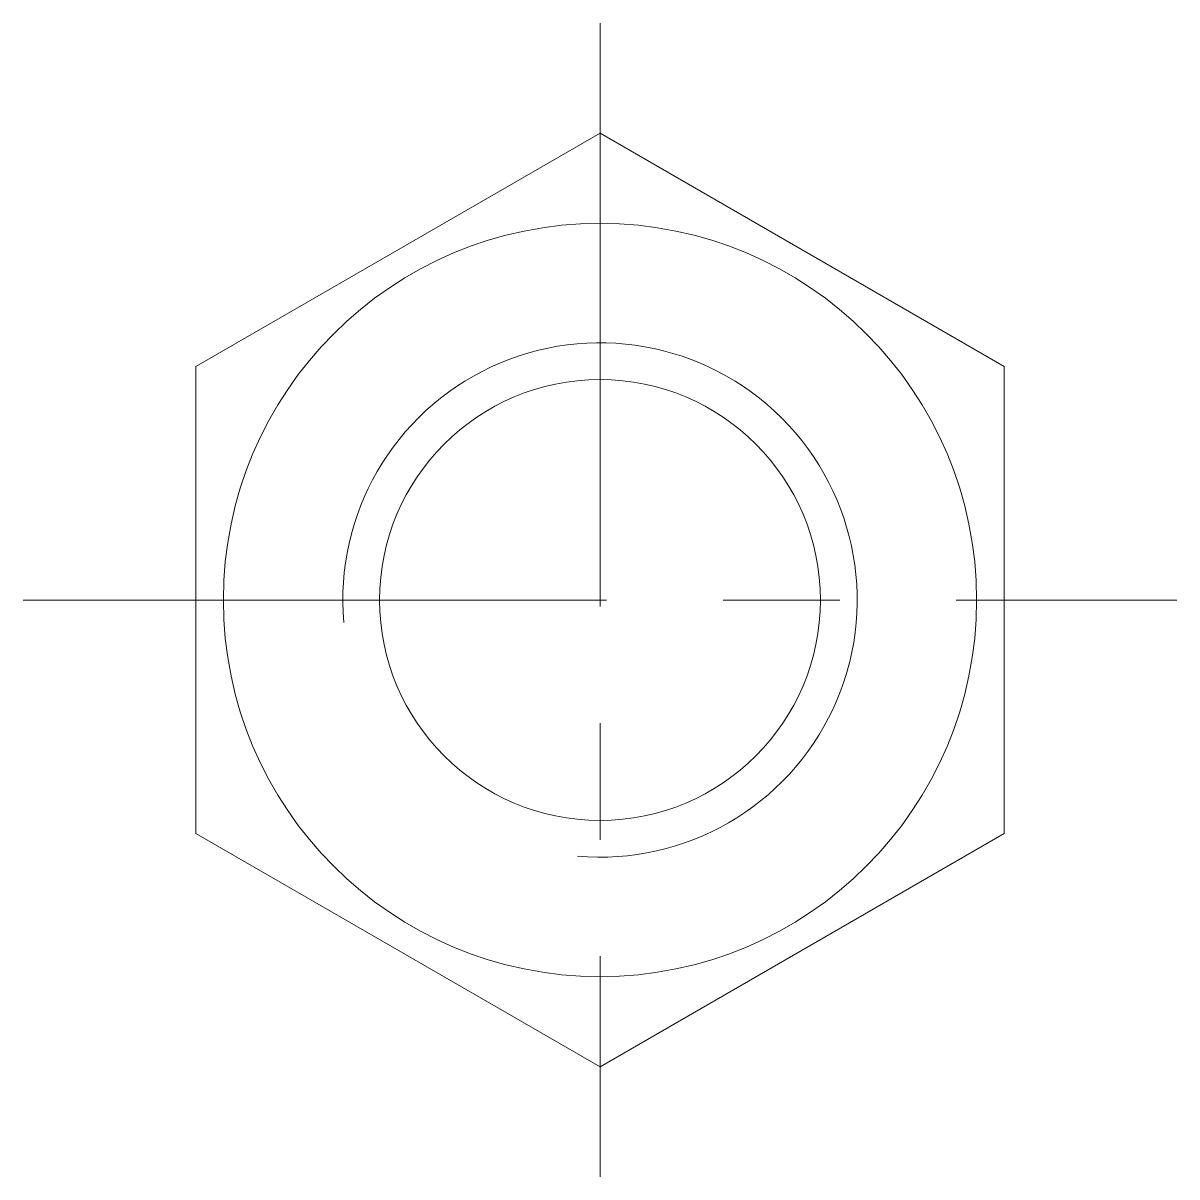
# Model space of a CAD drawing. Header units: millimetres. Extents: x -15.7 to 15.7, y -15.7 to 15.7.
import ezdxf

# ---------------------------------------------------------------- set-up
doc = ezdxf.new("R2010")
doc.units = ezdxf.units.MM
doc.header["$LTSCALE"] = 0.5
doc.linetypes.add('CENTER', pattern=[50.8, 31.75, -6.35, 6.35, -6.35])
doc.layers.get('0').update_dxf_attribs({"color": 9, "lineweight": 15})

msp = doc.modelspace()

# ---------------------------------------------------------------- linework, layer by layer
at = {"color": 1, "linetype": 'CENTER'}
for p, q in [((0, 15.702), (0, -15.702)), ((-15.702, 0), (15.702, 0))]:
    msp.add_line(p, q, dxfattribs=at)
at = {"ltscale": 0.5}
msp.add_lwpolyline([(-11, -6.351), (0, -12.702), (11, -6.351), (11, 6.351), (0, 12.702), (-11, 6.351)], close=True, dxfattribs=at)
for radius in [10.25, 6]:
    msp.add_circle((0, 0), radius, dxfattribs=at)
at = {"color": 5, "ltscale": 0.5}
msp.add_arc((0, 0), 7, 265, 185, dxfattribs=at)

doc.saveas('drawing.dxf')
